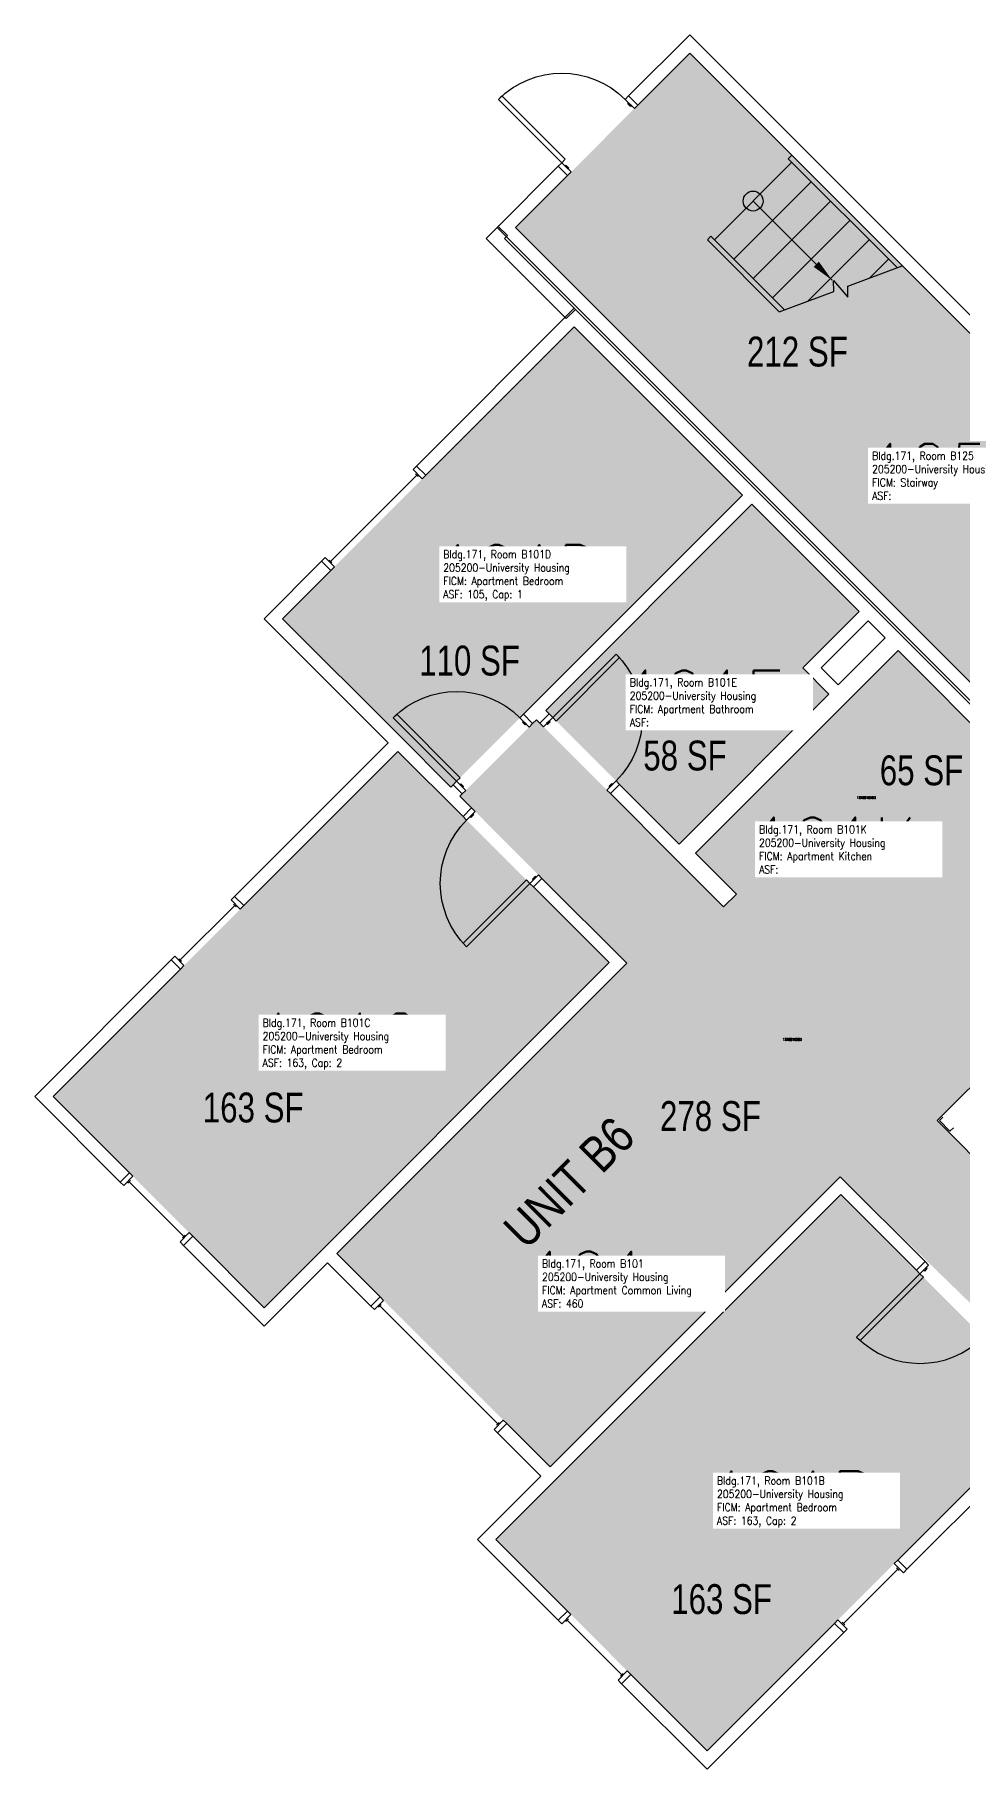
# Model space of a CAD drawing. Header units: inches. Extents: x -98 to 2219, y 102 to 2358.
# Drawn here: x -98 to 275, y 847 to 1544 of the extents above; entities that cross this region are included whole.
import ezdxf
from ezdxf.enums import TextEntityAlignment as Align

# ---------------------------------------------------------------- set-up
doc = ezdxf.new("R2010")
doc.units = ezdxf.units.IN
doc.header["$LTSCALE"] = 48
doc.header["$MEASUREMENT"] = 0
for name, color, linetype in [('A-Area-Iden', 1, 'Continuous'), ('A-DOOR', 2, 'Continuous'), ('A-FLOR', 3, 'Continuous'), ('A-GLAZ', 1, 'Continuous'), ('A-IDEN-RNUM', 7, 'Continuous'), ('A-IDEN-SNUM', 4, 'Continuous'), ('A-IDEN-VNUM', 4, 'Continuous'), ('A-WALL', 5, 'Continuous'), ('AREA-TEXT', 3, 'Continuous'), ('Rooms-Category-Color', 7, 'Continuous'), ('Rooms-College-Color', 7, 'Continuous'), ('Rooms-Department-Color', 7, 'Continuous'), ('Rooms-Division-Color', 7, 'Continuous'), ('Rooms-Information', 7, 'Continuous')]:
    doc.layers.add(name, color=color, linetype=linetype)
doc.styles.add('AREA', font='arial.ttf', dxfattribs={"width": 0.75, "height": 12})
doc.styles.add('DIMS', font='ARIALN.TTF')
doc.styles.add('ROOMSNUMBER', font='txt.shx', dxfattribs={"height": 0.03})
doc.styles.add('ROOMVNUMBER', font='simplex.shx', dxfattribs={"width": 0.85})
doc.styles.get("Standard").update_dxf_attribs({"font": 'ARIALN.TTF'})
doc.dimstyles.new('NBA 2004', dxfattribs={"dimscale": 128, "dimtxt": 0.125, "dimasz": 0.09375, "dimexe": 0.125, "dimexo": 0.125, "dimgap": 0.0625, "dimtad": 1, "dimdec": 3, "dimzin": 3, "dimdsep": 46, "dimlunit": 4, "dimtxsty": 'DIMS', "dimblk": 'ARCHTICK', "dimcen": 0.09375, "dimdle": 0.125, "dimclrd": 256, "dimclre": 256, "dimclrt": 2, "dimadec": 0, "dimazin": 0, "dimtfac": 0.75, "dimtdec": 3, "dimtmove": 2, "dimatfit": 2, "dimfxl": 0.125, "dimfrac": 2, "dimtolj": 1, "dimtzin": 0, "dimlwd": -1, "dimlwe": -1, "dimarcsym": 0})

# ---------------------------------------------------------------- blocks, each defined once
blk = doc.blocks.new('_ArchTick')
at = {"color": 0, "linetype": 'ByBlock', "const_width": 0.15}
blk.add_lwpolyline([(-0.5, -0.5), (0.5, 0.5)], dxfattribs=at)

msp = doc.modelspace()

# ---------------------------------------------------------------- hatches: boundary and pattern name
at = {"layer": 'Rooms-Category-Color', "true_color": 0xadadad}
msp.add_hatch(color=253, dxfattribs=at).paths.add_polyline_path([(383.95, 1318.09), (165.46, 1536.58), (95.45, 1466.58), (313.95, 1248.09)])
at = {"layer": 'Rooms-Category-Color', "true_color": 0x728ef3}
for points in [[(119.05, 1426.72), (186.67, 1359.1), (98.6, 1271.03), (69.38, 1241.81), (1.76, 1309.43)], [(190.38, 1355.39), (233.5, 1312.27), (210.88, 1289.64), (221.41, 1279.11), (161.21, 1218.92), (107.56, 1272.57)], [(306.7, 1239.07), (249.16, 1296.61), (167.75, 1215.2), (225.3, 1157.66)], [(23.59, 1054.43), (109.32, 968.7), (225.9, 1085.29), (297.75, 1015.52), (327.47, 1045.23), (264.9, 1107.81), (331.63, 1174.54), (286.9, 1219.27), (225.3, 1157.66), (184.2, 1198.76), (179.07, 1193.64), (103.85, 1268.86), (73.09, 1238.1), (140.18, 1171.01)], [(48.17, 1256.13), (133.02, 1171.28), (-5.57, 1032.68), (-90.43, 1117.54)], [(226.17, 1078.13), (311.02, 993.27), (172.43, 854.68), (87.57, 939.53)]]:
    msp.add_hatch(color=171, dxfattribs=at).paths.add_polyline_path(points)
at = {"layer": 'Rooms-College-Color', "true_color": 0xadadad}
for points in [[(383.95, 1318.09), (165.46, 1536.58), (95.45, 1466.58), (313.95, 1248.09)], [(119.05, 1426.72), (186.67, 1359.1), (98.6, 1271.03), (69.38, 1241.81), (1.76, 1309.43)], [(190.38, 1355.39), (233.5, 1312.27), (210.88, 1289.64), (221.41, 1279.11), (161.21, 1218.92), (107.56, 1272.57)], [(306.7, 1239.07), (249.16, 1296.61), (167.75, 1215.2), (225.3, 1157.66)], [(23.59, 1054.43), (109.32, 968.7), (225.9, 1085.29), (297.75, 1015.52), (327.47, 1045.23), (264.9, 1107.81), (331.63, 1174.54), (286.9, 1219.27), (225.3, 1157.66), (184.2, 1198.76), (179.07, 1193.64), (103.85, 1268.86), (73.09, 1238.1), (140.18, 1171.01)], [(48.17, 1256.13), (133.02, 1171.28), (-5.57, 1032.68), (-90.43, 1117.54)], [(226.17, 1078.13), (311.02, 993.27), (172.43, 854.68), (87.57, 939.53)]]:
    msp.add_hatch(color=253, dxfattribs=at).paths.add_polyline_path(points)
at = {"layer": 'Rooms-Department-Color', "true_color": 0xacacac}
msp.add_hatch(color=253, dxfattribs=at).paths.add_polyline_path([(383.95, 1318.09), (165.46, 1536.58), (95.45, 1466.58), (313.95, 1248.09)])
at = {"layer": 'Rooms-Department-Color', "true_color": 0x604aed}
for points in [[(119.05, 1426.72), (186.67, 1359.1), (98.6, 1271.03), (69.38, 1241.81), (1.76, 1309.43)], [(190.38, 1355.39), (233.5, 1312.27), (210.88, 1289.64), (221.41, 1279.11), (161.21, 1218.92), (107.56, 1272.57)], [(306.7, 1239.07), (249.16, 1296.61), (167.75, 1215.2), (225.3, 1157.66)], [(23.59, 1054.43), (109.32, 968.7), (225.9, 1085.29), (297.75, 1015.52), (327.47, 1045.23), (264.9, 1107.81), (331.63, 1174.54), (286.9, 1219.27), (225.3, 1157.66), (184.2, 1198.76), (179.07, 1193.64), (103.85, 1268.86), (73.09, 1238.1), (140.18, 1171.01)], [(48.17, 1256.13), (133.02, 1171.28), (-5.57, 1032.68), (-90.43, 1117.54)], [(226.17, 1078.13), (311.02, 993.27), (172.43, 854.68), (87.57, 939.53)]]:
    msp.add_hatch(color=173, dxfattribs=at).paths.add_polyline_path(points)
at = {"layer": 'Rooms-Division-Color', "true_color": 0xadadad}
msp.add_hatch(color=253, dxfattribs=at).paths.add_polyline_path([(383.95, 1318.09), (165.46, 1536.58), (95.45, 1466.58), (313.95, 1248.09)])
at = {"layer": 'Rooms-Division-Color', "true_color": 0x604aed}
for points in [[(119.05, 1426.72), (186.67, 1359.1), (98.6, 1271.03), (69.38, 1241.81), (1.76, 1309.43)], [(190.38, 1355.39), (233.5, 1312.27), (210.88, 1289.64), (221.41, 1279.11), (161.21, 1218.92), (107.56, 1272.57)], [(306.7, 1239.07), (249.16, 1296.61), (167.75, 1215.2), (225.3, 1157.66)], [(23.59, 1054.43), (109.32, 968.7), (225.9, 1085.29), (297.75, 1015.52), (327.47, 1045.23), (264.9, 1107.81), (331.63, 1174.54), (286.9, 1219.27), (225.3, 1157.66), (184.2, 1198.76), (179.07, 1193.64), (103.85, 1268.86), (73.09, 1238.1), (140.18, 1171.01)], [(48.17, 1256.13), (133.02, 1171.28), (-5.57, 1032.68), (-90.43, 1117.54)], [(226.17, 1078.13), (311.02, 993.27), (172.43, 854.68), (87.57, 939.53)]]:
    msp.add_hatch(color=173, dxfattribs=at).paths.add_polyline_path(points)

# ---------------------------------------------------------------- linework, layer by layer
at = {"layer": 'A-DOOR'}
for points in [[(114.01, 1492.57), (115.43, 1493.98), (89.97, 1519.44), (88.56, 1518.02)], [(143.18, 1514.31), (144.6, 1515.73), (140.88, 1519.44), (139.47, 1518.02)], [(141.95, 1515.55), (141.59, 1515.19), (140.53, 1516.26), (140.88, 1516.61)], [(117.73, 1488.86), (116.31, 1487.44), (112.6, 1491.15), (114.01, 1492.57)], [(116.49, 1490.09), (116.84, 1490.45), (115.78, 1491.51), (115.43, 1491.15)], [(110.39, 1269.74), (111.81, 1268.33), (137.26, 1293.78), (135.85, 1295.2)], [(71.73, 1244.16), (73.14, 1245.57), (47.69, 1271.03), (46.27, 1269.62)], [(100.9, 1265.9), (102.31, 1267.32), (98.6, 1271.03), (97.18, 1269.62)], [(99.66, 1267.14), (99.31, 1266.79), (98.25, 1267.85), (98.6, 1268.2)], [(106.68, 1266.03), (105.26, 1267.44), (108.98, 1271.15), (110.39, 1269.74)], [(107.92, 1267.27), (108.27, 1266.91), (109.33, 1267.97), (108.98, 1268.33)], [(75.44, 1240.45), (74.03, 1239.03), (70.31, 1242.75), (71.73, 1244.16)], [(74.2, 1241.68), (74.56, 1242.04), (73.5, 1243.1), (73.14, 1242.75)], [(132.13, 1240.57), (133.55, 1239.16), (137.26, 1242.87), (135.85, 1244.28)], [(133.37, 1241.81), (133.02, 1242.16), (134.08, 1243.22), (134.43, 1242.87)], [(79.19, 1232), (77.78, 1233.41), (74.33, 1229.96), (75.75, 1228.55)], [(78.22, 1231.02), (78.57, 1230.67), (77.51, 1229.61), (77.16, 1229.96)], [(104.65, 1206.54), (106.06, 1205.13), (102.62, 1201.68), (101.2, 1203.09)], [(103.68, 1205.57), (103.32, 1205.92), (102.26, 1204.86), (102.62, 1204.51)], [(101.2, 1203.09), (99.79, 1204.51), (74.33, 1179.05), (75.75, 1177.64)], [(257.98, 1046.31), (259.4, 1044.9), (233.94, 1019.44), (232.53, 1020.85)], [(261.43, 1049.76), (260.02, 1051.17), (256.57, 1047.72), (257.98, 1046.31)], [(260.46, 1048.79), (260.81, 1048.43), (259.75, 1047.37), (259.4, 1047.72)]]:
    msp.add_lwpolyline(points, close=True, dxfattribs=at)
at = {"layer": 'A-DOOR', "extrusion": (0, 0, -1)}
for centre, start, end in [((-114.01, 1492.57), 45, 135), ((-110.39, 1269.74), 135, 225), ((-71.73, 1244.16), 45, 135), ((-101.2, 1203.09), 315, 45)]:
    msp.add_arc(centre, 36, start, end, dxfattribs=at)
at = {"layer": 'A-DOOR'}
msp.add_arc((257.98, 1046.31), 36, 225, 315, dxfattribs=at)
at = {"layer": 'A-FLOR'}
for p, q in [((175.36, 1461.63), (206.47, 1492.74)), ((205.05, 1494.16), (206.47, 1495.57)), ((248.77, 1450.44), (205.05, 1494.16)), ((183.13, 1453.85), (214.25, 1484.97)), ((190.91, 1446.08), (222.03, 1477.19)), ((198.69, 1438.3), (229.8, 1469.41)), ((173.94, 1463.05), (172.53, 1461.63)), ((201.43, 1432.73), (172.53, 1461.63)), ((203.48, 1433.5), (173.94, 1463.05)), ((213.01, 1437.06), (237.58, 1461.63)), ((237.87, 1446.37), (245.36, 1453.85))]:
    msp.add_line(p, q, dxfattribs=at)
msp.add_lwpolyline([(201.43, 1432.73), (223.32, 1440.91), (223.27, 1445.29), (228.98, 1438.64), (228.93, 1443.02), (250.83, 1451.21)], dxfattribs=at)
msp.add_circle((190.91, 1477.19), 4, dxfattribs=at)
at = {"layer": 'A-GLAZ'}
for p, q in [((55.74, 1367.12), (21.09, 1332.47)), ((55.21, 1367.65), (56.27, 1366.59)), ((20.56, 1333), (21.62, 1331.94)), ((-17.42, 1194.26), (-39.34, 1172.34)), ((-17.95, 1194.79), (-16.89, 1193.73)), ((-39.87, 1172.87), (-38.81, 1171.81)), ((-59.31, 1083.77), (-60.38, 1082.71)), ((-37.92, 1061.32), (-59.85, 1083.24)), ((-37.39, 1061.85), (-38.46, 1060.79)), ((41.45, 1033.92), (40.39, 1032.86)), ((88.29, 986.01), (40.92, 1033.39)), ((88.82, 986.54), (87.76, 985.48)), ((249.15, 927.69), (227.23, 905.77)), ((249.68, 927.16), (248.62, 928.22)), ((116.74, 907.71), (115.68, 906.65)), ((116.21, 907.18), (138.13, 885.26)), ((227.76, 905.24), (226.7, 906.3)), ((138.66, 885.79), (137.6, 884.73))]:
    msp.add_line(p, q, dxfattribs=at)
for points in [[(57.95, 1365.62), (59.37, 1367.03), (55.65, 1370.74), (54.24, 1369.33)], [(22.6, 1330.26), (21.18, 1328.85), (17.47, 1332.56), (18.88, 1333.97)], [(-15.21, 1192.75), (-13.79, 1194.17), (-17.51, 1197.88), (-18.92, 1196.47)], [(-37.84, 1170.13), (-39.25, 1168.71), (-42.96, 1172.42), (-41.55, 1173.84)], [(-62.05, 1081.74), (-63.47, 1083.15), (-59.76, 1086.86), (-58.34, 1085.45)], [(-39.43, 1059.11), (-38.01, 1057.7), (-34.3, 1061.41), (-35.72, 1062.82)], [(38.71, 1031.89), (37.29, 1033.3), (41.01, 1037.01), (42.42, 1035.6)], [(86.79, 983.8), (88.21, 982.39), (91.92, 986.1), (90.5, 987.52)], [(247.64, 929.9), (249.06, 931.31), (252.77, 927.6), (251.36, 926.19)], [(114, 905.68), (112.59, 907.1), (116.3, 910.81), (117.71, 909.39)], [(225.02, 907.27), (223.6, 905.86), (227.32, 902.15), (228.73, 903.56)], [(136.63, 883.05), (138.04, 881.64), (141.76, 885.35), (140.34, 886.77)]]:
    msp.add_lwpolyline(points, close=True, dxfattribs=at)
at = {"layer": 'A-WALL'}
for p, q in [((140.88, 1519.44), (165.46, 1544.01)), ((165.46, 1544.01), (295.92, 1413.55)), ((165.46, 1536.58), (144.6, 1515.73)), ((383.95, 1318.09), (165.46, 1536.58)), ((144.6, 1515.73), (140.88, 1519.44)), ((88.03, 1466.58), (112.6, 1491.15)), ((112.6, 1491.15), (116.31, 1487.44)), ((116.31, 1487.44), (95.45, 1466.58)), ((88.47, 1467.02), (83.61, 1462.16)), ((88.03, 1466.58), (314.83, 1239.78)), ((92.18, 1463.31), (88.47, 1467.02)), ((91.03, 1462.16), (92.18, 1463.31)), ((95.45, 1466.58), (313.95, 1248.09)), ((83.61, 1462.16), (115.79, 1429.98)), ((119.5, 1433.69), (91.03, 1462.16)), ((55.65, 1370.74), (119.05, 1434.14)), ((115.79, 1429.98), (119.5, 1433.69)), ((119.05, 1434.14), (314.13, 1239.07)), ((119.05, 1426.72), (59.37, 1367.03)), ((186.67, 1359.1), (119.05, 1426.72)), ((59.37, 1367.03), (55.65, 1370.74)), ((98.6, 1271.03), (186.67, 1359.1)), ((190.38, 1355.39), (107.56, 1272.57)), ((233.5, 1312.27), (190.38, 1355.39)), ((-5.66, 1309.43), (17.47, 1332.56)), ((17.47, 1332.56), (21.18, 1328.85)), ((21.18, 1328.85), (1.76, 1309.43)), ((210.88, 1289.64), (233.5, 1312.27)), ((44.19, 1259.58), (-5.66, 1309.43)), ((1.76, 1309.43), (48.34, 1262.85)), ((237.22, 1308.55), (218.3, 1289.64)), ((244.03, 1301.74), (237.22, 1308.55)), ((249.16, 1296.61), (167.75, 1215.2)), ((225.12, 1282.82), (244.03, 1301.74)), ((306.7, 1239.07), (249.16, 1296.61)), ((221.41, 1279.11), (210.88, 1289.64)), ((218.3, 1289.64), (225.12, 1282.82)), ((161.21, 1218.92), (221.41, 1279.11)), ((102.31, 1267.32), (98.6, 1271.03)), ((103.85, 1268.86), (102.31, 1267.32)), ((105.26, 1267.44), (103.85, 1268.86)), ((108.98, 1271.15), (105.26, 1267.44)), ((107.56, 1272.57), (108.98, 1271.15)), ((48.34, 1262.85), (69.38, 1241.81)), ((-17.51, 1197.88), (44.19, 1259.58)), ((48.17, 1256.13), (-13.79, 1194.17)), ((74.33, 1229.96), (48.17, 1256.13)), ((69.38, 1241.81), (70.31, 1242.75)), ((70.31, 1242.75), (74.03, 1239.03)), ((133.55, 1239.16), (137.26, 1242.87)), ((137.26, 1242.87), (161.21, 1218.92)), ((74.03, 1239.03), (73.09, 1238.1)), ((73.09, 1238.1), (77.78, 1233.41)), ((77.78, 1233.41), (74.33, 1229.96)), ((159.45, 1213.26), (133.55, 1239.16)), ((179.07, 1193.64), (159.45, 1213.26)), ((167.75, 1215.2), (184.2, 1198.76)), ((102.62, 1201.68), (106.06, 1205.13)), ((133.02, 1171.28), (102.62, 1201.68)), ((106.06, 1205.13), (140.18, 1171.01)), ((184.2, 1198.76), (179.07, 1193.64)), ((-13.79, 1194.17), (-17.51, 1197.88)), ((-97.85, 1117.54), (-42.96, 1172.42)), ((-42.96, 1172.42), (-39.25, 1168.71)), ((-5.57, 1032.68), (133.02, 1171.28)), ((140.18, 1171.01), (23.59, 1054.43)), ((264.9, 1107.81), (331.63, 1174.54)), ((-39.25, 1168.71), (-90.43, 1117.54)), ((-63.47, 1083.15), (-97.85, 1117.54)), ((-90.43, 1117.54), (-59.76, 1086.86)), ((267.2, 1109.22), (265.78, 1107.81)), ((289.29, 1083.42), (264.9, 1107.81)), ((265.78, 1107.81), (270.02, 1103.57)), ((270.02, 1103.57), (271.43, 1104.98)), ((-59.76, 1086.86), (-63.47, 1083.15)), ((109.32, 968.7), (225.9, 1085.29)), ((225.9, 1085.29), (260.02, 1051.17)), ((226.17, 1078.13), (87.57, 939.53)), ((256.57, 1047.72), (226.17, 1078.13)), ((-38.01, 1057.7), (-34.3, 1061.41)), ((-34.3, 1061.41), (-5.57, 1032.68)), ((-5.57, 1025.26), (-38.01, 1057.7)), ((23.59, 1054.43), (41.01, 1037.01)), ((19.88, 1050.71), (-5.57, 1025.26)), ((37.29, 1033.3), (19.88, 1050.71)), ((260.02, 1051.17), (256.57, 1047.72)), ((41.01, 1037.01), (37.29, 1033.3)), ((249.06, 931.31), (311.02, 993.27)), ((88.21, 982.39), (91.92, 986.1)), ((91.92, 986.1), (109.32, 968.7)), ((314.47, 989.3), (252.77, 927.6)), ((105.6, 964.99), (88.21, 982.39)), ((80.15, 939.53), (105.6, 964.99)), ((112.59, 907.1), (80.15, 939.53)), ((87.57, 939.53), (116.3, 910.81)), ((252.77, 927.6), (249.06, 931.31)), ((116.3, 910.81), (112.59, 907.1)), ((172.43, 854.68), (223.6, 905.86)), ((223.6, 905.86), (227.32, 902.15)), ((227.32, 902.15), (172.43, 847.26)), ((138.04, 881.64), (141.76, 885.35)), ((141.76, 885.35), (172.43, 854.68)), ((172.43, 847.26), (138.04, 881.64))]:
    msp.add_line(p, q, dxfattribs=at)

# ---------------------------------------------------------------- texts
at = {"layer": 'A-Area-Iden'}
msp.add_text('UNIT B6', height=14.4, rotation=45, dxfattribs=at).set_placement((121.99, 1077.91), align=Align.CENTER)
at = {"layer": 'A-IDEN-RNUM', "style": 'ROOMSNUMBER', "width": 0.85}
for s, p in [('0101-D0', (104.48, 1335.79)), ('0101-E0', (171.68, 1276.93)), ('0101-K0', (236.41, 1237.07)), ('0101-C0', (31.77, 1142.66)), ('0101-00', (206.65, 1139.9)), ('0101-B0', (207.57, 964.25))]:
    msp.add_text(s, height=1, dxfattribs=at).set_placement(p, align=Align.CENTER)
at = {"layer": 'A-IDEN-SNUM', "style": 'ROOMSNUMBER', "width": 0.85}
for s, p in [('1710B101D0', (104.48, 1335.79)), ('1710B101E0', (171.68, 1276.93)), ('1710B101K0', (236.41, 1237.07)), ('1710B101C0', (31.77, 1142.66)), ('1710B10100', (206.65, 1139.9)), ('1710B101B0', (207.57, 964.25))]:
    msp.add_text(s, height=1, dxfattribs=at).set_placement(p, align=Align.CENTER)
at = {"layer": 'A-IDEN-VNUM', "style": 'ROOMVNUMBER', "width": 0.85}
for s, p in [('125', (261.54, 1368.45)), ('101D', (96.44, 1327.8)), ('101E', (170.95, 1277.43)), ('101K', (223.37, 1218.34)), ('101C', (24.3, 1139.62)), ('101', (124.75, 1043.96)), ('101B', (206.45, 955.7))]:
    msp.add_text(s, height=22.5, dxfattribs=at).set_placement(p, align=Align.MIDDLE_CENTER)
at = {"layer": 'AREA-TEXT', "style": 'AREA', "width": 0.75}
for s, p in [('212 SF', (208.72, 1416.73)), ('110 SF', (76.96, 1292.61)), ('58 SF', (163.54, 1254.47)), ('65 SF', (258.61, 1248.52)), ('163 SF', (-10.02, 1113.09)), ('278 SF', (173.75, 1109.65)), ('163 SF', (178.26, 915.62))]:
    msp.add_text(s, height=12, dxfattribs=at).set_placement(p, align=Align.MIDDLE_CENTER)

# ---------------------------------------------------------------- leaders
at = {"layer": 'A-FLOR'}
msp.add_leader([(222.64, 1445.46), (190.91, 1477.19)], dimstyle='NBA 2004', override={"dimscale": 96, "dimasz": 0.09375, "dimgap": 0.0625, "dimtad": 0}, dxfattribs=at)

# ---------------------------------------------------------------- next in the draw order: texts
at = {"layer": 'Rooms-Information', "char_height": 3.2143, "width": 72, "attachment_point": 7, "style": 'ROOMVNUMBER', "bg_fill": 3, "box_fill_scale": 1.5, "bg_fill_color": 256, "bg_fill_true_color": 13158600, "bg_fill_transparency": 0}
for s, insert in [('Bldg.171, Room B125^M^J205200-University Housing^M^JFICM: Stairway^M^JASF: ', (238.77, 1357.2)), ('Bldg.171, Room B101D^M^J205200-University Housing^M^JFICM: Apartment Bedroom^M^JASF: 105, Cap: 1', (66.39, 1316.55)), ('Bldg.171, Room B101E^M^J205200-University Housing^M^JFICM: Apartment Bathroom^M^JASF: ', (141.35, 1266.18)), ('Bldg.171, Room B101K^M^J205200-University Housing^M^JFICM: Apartment Kitchen^M^JASF: ', (193.31, 1207.09)), ('Bldg.171, Room B101C^M^J205200-University Housing^M^JFICM: Apartment Bedroom^M^JASF: 163, Cap: 2', (-6.21, 1128.37)), ('Bldg.171, Room B101^M^J205200-University Housing^M^JFICM: Apartment Common Living^M^JASF: 460', (106.08, 1032.71)), ('Bldg.171, Room B101B^M^J205200-University Housing^M^JFICM: Apartment Bedroom^M^JASF: 163, Cap: 2', (176.4, 944.45))]:
    msp.add_mtext(s, dxfattribs=dict(at, insert=insert))

doc.saveas('drawing.dxf')
